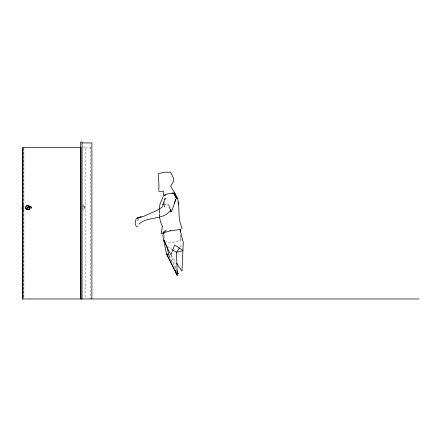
<?xml version="1.0" encoding="UTF-8"?>
<svg xmlns="http://www.w3.org/2000/svg" width="441" height="441" viewBox="0 0 441 441"><rect width="100%" height="100%" fill="white"/><g stroke="black" fill="none" stroke-linecap="round" stroke-linejoin="round"><path stroke-width="0.33" stroke-dasharray="2.21 1.65" d="M159.306 210.324L159.168 216.024L159.355 210.103M159.151 216.399L159.306 210.363M164.895 201.399L164.339 208.091L164.201 205.633M164.295 237.622L164.758 233.322M180.722 235.279L180.975 240.069L171.031 242.936L165.656 241.585M27.689 207.287L27.689 208.086M27.866 207.287L27.866 208.086M27.954 207.287L27.954 208.086M28.478 207.683L28.72 207.287L28.389 207.683L28.13 207.287M180.22 246.784L182.508 243.471M165.11 231.718L166.251 230.163L163.424 231.542L162.916 228.94M90.929 147.184L90.366 147.52L90.366 298.959M164.741 231.475L166.229 230.141L164.344 232.087L165.766 231.145M136.837 220.665L138.579 220.092L138.143 218.885M82.66 147.007L85.107 147.007L85.107 298.959M85.107 147.928L90.366 147.928M23.875 204.552L23.875 210.82M28.411 207.287L27.59 207.287L27.359 207.683L27.59 208.086L28.323 208.086M164.239 204.122L169.333 204.585M163.22 203.863L170.259 205.66M167.569 246.42L171.99 249.363M171.268 255.306L175.865 262.103M28.637 207.683L28.323 207.287L28.538 207.683M28.048 207.287L28.274 207.683M169.344 255.973L176.439 270.366M169.294 255.995L171.797 262.202M170.882 254.738L176.505 269.479M137.713 217.678L138.474 219.932L138.138 218.769M180.997 239.97L180.529 235.235M82.875 206.355L82.875 205.203L84.485 205.203L84.485 209.409L82.875 209.409L82.875 208.262M23.913 148.341L23.913 298.276M23.753 148.341L23.753 298.276M30.666 206.382A1.847 1.841 0 0 1 30.666 208.99M27.579 208.163A1.847 1.841 0 0 1 27.579 207.209M30.831 206.19A2.117 2.111 -90 0 1 30.831 209.183M27.298 207.138A2.117 2.111 -90 0 0 27.298 208.235L27.298 208.196A1.979 1.979 0 0 1 27.298 207.171M30.611 206.283A1.979 1.979 0 0 1 30.611 209.089M30.506 206.283A1.979 1.979 0 0 1 31.024 208.202M27.419 208.141A1.764 1.758 0 0 1 27.419 207.231M30.346 206.283A1.979 1.979 0 0 1 30.864 208.202M84.253 206.355L83.106 206.355L83.106 208.262L84.253 208.262L84.253 206.355M27.199 207.171A1.979 1.979 0 0 0 27.199 208.202A1.764 1.758 0 0 1 27.232 207.231"/><path stroke-width="0.66" d="M165.061 199.393L165.171 198.053L162.812 204.618L163.523 203.896M159.372 209.447C158.694 202.7 164.62 197.822 163.617 191.058M163.809 241.111L164.002 239.954M162.415 226.194L161.086 233.598L170.546 230.731L170.088 230.803L180.97 229.43M174.283 203.268L175.843 199.178L172.183 209.944L171.047 211.895L169.052 205.897M163.958 232.661L162.801 235.29L166.362 253.525L177.045 275.25L174.548 269.038M163.324 204.663L161.792 207.43L157.481 210.175L142.829 216.691L137.713 217.678L135.949 219.386L135.078 222.959L135.916 225.836L136.776 226.63L137.956 226.646M139.119 224.166C147.244 215.765 164.146 220.814 170.832 209.69L171.047 211.895M179.454 247.892L176.406 252.313L177.398 275.443L166.362 253.525L169.046 255.372L167.062 247.379L164.008 240.18L167.062 247.379L170.882 254.738L174.702 244.915L182.817 250.383L182.828 250.769L176.406 252.313L172.541 249.733M164.328 195.644L165.513 194.773L164.19 195.44L164.945 194.839L169.515 193.461L173.247 193.042L174.267 193.748L176.648 198.615L175.286 196.388M162.773 233.239L163.82 232.473M137.967 218.185L141.159 216.823L136.986 218.196M172.095 193.417L173.247 193.042L177.613 198.544C179.614 206.151 178.236 214.061 179.917 221.724M160.243 191.559L162.944 191.157M82.048 142.934L91.899 142.934L91.899 298.959M81.111 147.652L22.723 147.652L22.723 298.959M22.844 204.552L22.844 210.82M22.816 206.846L22.05 206.846L22.05 208.527L22.816 208.527L22.05 208.527M22.695 298.959L418.95 298.959M159.565 191.659L159.008 191.526L158.799 190.01L158.953 184.988L158.176 173.66L164.399 172.233L170.546 172.106L173.765 178.644L173.484 181.185L170.634 186.339L174.101 191.802L177.613 198.544L173.247 193.042M176.632 263.238L181.995 271.176L183.269 242.363L180 229.822M177.034 271.562L178.214 273.96L176.99 270.757M162.426 226.387L160.877 222.777L159.322 216.636M174.724 192.971L175.182 194.266M177.883 202L178.77 204.558M180.11 222.369L182.056 228.84M180.363 229.243L180.523 231.927M82.048 298.959L82.048 142.041L80.516 142.041L80.516 148.231M80.924 147.652L80.924 298.959M80.764 147.652L80.764 298.959M22.882 147.652L22.844 207.061M22.882 208.18L22.882 298.959M28.329 205.776A1.979 1.979 0 0 1 28.329 209.596M27.303 209.596A1.979 1.979 0 0 1 25.903 208.202M26.416 206.283A1.979 1.979 0 0 1 27.303 205.776M28.428 205.776A1.979 1.979 0 0 1 28.428 209.596M26.521 209.089A1.979 1.979 0 0 1 26.008 208.202M29.15 208.935A1.764 1.758 0 0 1 28.356 209.387M28.356 205.986A1.764 1.758 0 0 1 29.15 206.438M29.608 207.231A1.764 1.758 0 0 1 29.608 208.141M26.361 208.99A1.847 1.841 0 0 0 29.448 208.163A1.847 1.841 0 0 0 27.188 205.908A1.847 1.841 0 0 0 26.361 208.99M29.183 209.183A2.117 2.111 -90 0 0 28.235 205.644A2.117 2.111 -90 0 0 25.65 208.235A2.117 2.111 -90 0 0 29.183 209.183"/></g></svg>
